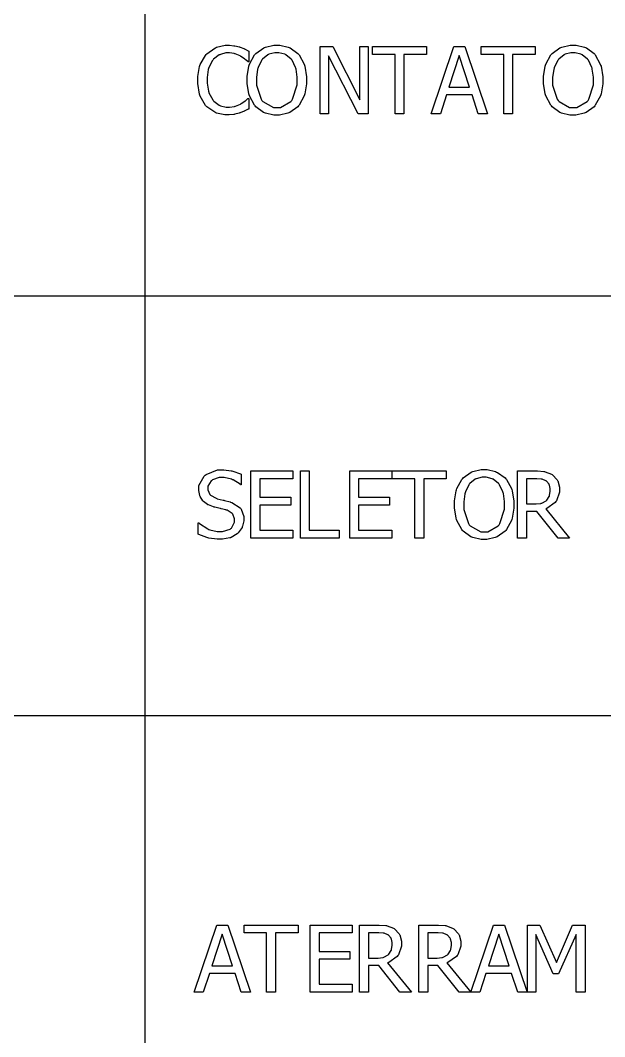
# Model space of a CAD drawing. Header units: millimetres. Extents: x 1974 to 2560, y 1429 to 1567.
# Drawn here: x 2501.832 to 2503.301, y 1517.42 to 1519.977 of the extents above; entities that cross this region are included whole.
import ezdxf

# ---------------------------------------------------------------- set-up
doc = ezdxf.new("R2010")
doc.units = ezdxf.units.MM
doc.layers.add('TEXTO', color=4, linetype='Continuous')

msp = doc.modelspace()

# ---------------------------------------------------------------- linework, layer by layer
at = {"layer": 'TEXTO', "color": 0}
for p, q in [((2502.1448, 1531.9544), (2502.1448, 1515.0586)), ((2502.2975, 1519.8887), (2502.2992, 1519.8907)), ((2502.2992, 1519.8907), (2502.3009, 1519.8926)), ((2502.3009, 1519.8926), (2502.3208, 1519.9071)), ((2502.3208, 1519.9071), (2502.3232, 1519.908)), ((2502.3232, 1519.908), (2502.3254, 1519.9092)), ((2502.3254, 1519.9092), (2502.3469, 1519.914)), ((2502.3351, 1519.8912), (2502.3335, 1519.8904)), ((2502.3488, 1519.8948), (2502.3351, 1519.8912)), ((2502.3469, 1519.914), (2502.3541, 1519.914)), ((2502.3539, 1519.8948), (2502.3488, 1519.8948)), ((2502.358, 1519.8948), (2502.3539, 1519.8948)), ((2502.3541, 1519.914), (2502.3581, 1519.914)), ((2502.3702, 1519.893), (2502.358, 1519.8948)), ((2502.3581, 1519.914), (2502.3689, 1519.913)), ((2502.3689, 1519.913), (2502.3701, 1519.9127)), ((2502.3701, 1519.9127), (2502.3713, 1519.9125)), ((2502.3715, 1519.8925), (2502.3702, 1519.893)), ((2502.3713, 1519.9125), (2502.3828, 1519.9099)), ((2502.3727, 1519.8922), (2502.3715, 1519.8925)), ((2502.3845, 1519.8874), (2502.3727, 1519.8922)), ((2502.3828, 1519.9099), (2502.3839, 1519.9095)), ((2502.3839, 1519.9095), (2502.3848, 1519.9093)), ((2502.3848, 1519.9093), (2502.3941, 1519.9058)), ((2502.3941, 1519.9058), (2502.395, 1519.9054)), ((2502.395, 1519.9054), (2502.3959, 1519.9049)), ((2502.3959, 1519.9049), (2502.4053, 1519.9003)), ((2502.4053, 1519.9003), (2502.4063, 1519.8997)), ((2502.4063, 1519.8997), (2502.4063, 1519.8725)), ((2502.421, 1519.8897), (2502.4227, 1519.8915)), ((2502.4227, 1519.8915), (2502.4243, 1519.8935)), ((2502.4243, 1519.8935), (2502.444, 1519.9076)), ((2502.444, 1519.9076), (2502.4462, 1519.9085)), ((2502.4462, 1519.9085), (2502.4485, 1519.9096)), ((2502.4485, 1519.9096), (2502.4699, 1519.9144)), ((2502.4558, 1519.8908), (2502.4543, 1519.8901)), ((2502.4572, 1519.8916), (2502.4558, 1519.8908)), ((2502.4718, 1519.8951), (2502.4572, 1519.8916)), ((2502.4699, 1519.9144), (2502.4771, 1519.9144)), ((2502.4771, 1519.8951), (2502.4718, 1519.8951)), ((2502.4771, 1519.9144), (2502.4848, 1519.9144)), ((2502.482, 1519.8951), (2502.4771, 1519.8951)), ((2502.4968, 1519.8915), (2502.482, 1519.8951)), ((2502.4848, 1519.9144), (2502.5057, 1519.9095)), ((2502.4985, 1519.8907), (2502.4968, 1519.8915)), ((2502.5, 1519.89), (2502.4985, 1519.8907)), ((2502.5057, 1519.9095), (2502.5081, 1519.9085)), ((2502.5081, 1519.9085), (2502.5104, 1519.9075)), ((2502.5104, 1519.9075), (2502.5298, 1519.8933)), ((2502.5298, 1519.8933), (2502.5314, 1519.8915)), ((2502.5314, 1519.8915), (2502.533, 1519.8897)), ((2502.5314, 1519.8915), (2502.5314, 1519.8915)), ((2502.5858, 1519.742), (2502.5858, 1519.9109)), ((2502.5858, 1519.9109), (2502.6177, 1519.9109)), ((2502.6177, 1519.9109), (2502.6857, 1519.7772)), ((2502.6857, 1519.7772), (2502.6857, 1519.9109)), ((2502.6857, 1519.9109), (2502.7066, 1519.9109)), ((2502.7066, 1519.9109), (2502.7066, 1519.742)), ((2502.7066, 1519.9109), (2502.7066, 1519.9109)), ((2502.7176, 1519.891), (2502.7176, 1519.9109)), ((2502.7176, 1519.9109), (2502.8536, 1519.9109)), ((2502.7744, 1519.891), (2502.7176, 1519.891)), ((2502.7744, 1519.742), (2502.7744, 1519.891)), ((2502.8536, 1519.891), (2502.7968, 1519.891)), ((2502.7968, 1519.891), (2502.7968, 1519.742)), ((2502.8536, 1519.9109), (2502.8536, 1519.891)), ((2502.8655, 1519.742), (2502.9225, 1519.9109)), ((2502.9225, 1519.9109), (2502.9502, 1519.9109)), ((2502.9502, 1519.9109), (2503.0071, 1519.742)), ((2502.9908, 1519.891), (2502.9908, 1519.9109)), ((2502.9908, 1519.9109), (2503.1268, 1519.9109)), ((2503.0476, 1519.891), (2502.9908, 1519.891)), ((2503.0476, 1519.742), (2503.0476, 1519.891)), ((2503.1268, 1519.891), (2503.07, 1519.891)), ((2503.07, 1519.891), (2503.07, 1519.742)), ((2503.1268, 1519.9109), (2503.1268, 1519.891)), ((2503.166, 1519.8897), (2503.1678, 1519.8915)), ((2503.1678, 1519.8915), (2503.1692, 1519.8935)), ((2503.1692, 1519.8935), (2503.1889, 1519.9076)), ((2503.1889, 1519.9076), (2503.1913, 1519.9085)), ((2503.1913, 1519.9085), (2503.1936, 1519.9096)), ((2503.1936, 1519.9096), (2503.2149, 1519.9144)), ((2503.2008, 1519.8908), (2503.1993, 1519.8901)), ((2503.2023, 1519.8916), (2503.2008, 1519.8908)), ((2503.2167, 1519.8951), (2503.2023, 1519.8916)), ((2503.2149, 1519.9144), (2503.2219, 1519.9144)), ((2503.2221, 1519.8951), (2503.2167, 1519.8951)), ((2503.2219, 1519.9144), (2503.2299, 1519.9144)), ((2503.2271, 1519.8951), (2503.2221, 1519.8951)), ((2503.2418, 1519.8915), (2503.2271, 1519.8951)), ((2503.2299, 1519.9144), (2503.2507, 1519.9095)), ((2503.2435, 1519.8907), (2503.2418, 1519.8915)), ((2503.245, 1519.89), (2503.2435, 1519.8907)), ((2503.2507, 1519.9095), (2503.2532, 1519.9085)), ((2503.2532, 1519.9085), (2503.2554, 1519.9075)), ((2503.2554, 1519.9075), (2503.2748, 1519.8933)), ((2503.2748, 1519.8933), (2503.2765, 1519.8915)), ((2503.2765, 1519.8915), (2503.278, 1519.8897)), ((2503.2765, 1519.8915), (2503.2765, 1519.8915)), ((2502.2836, 1519.8633), (2502.2845, 1519.8659)), ((2502.2845, 1519.8659), (2502.2975, 1519.8887)), ((2502.3153, 1519.8759), (2502.3061, 1519.8579)), ((2502.3166, 1519.8773), (2502.3153, 1519.8759)), ((2502.3178, 1519.8788), (2502.3166, 1519.8773)), ((2502.3319, 1519.8897), (2502.3178, 1519.8788)), ((2502.3335, 1519.8904), (2502.3319, 1519.8897)), ((2502.3855, 1519.8867), (2502.3845, 1519.8874)), ((2502.3866, 1519.8861), (2502.3855, 1519.8867)), ((2502.3961, 1519.8799), (2502.3866, 1519.8861)), ((2502.3969, 1519.8792), (2502.3961, 1519.8799)), ((2502.3977, 1519.8786), (2502.3969, 1519.8792)), ((2502.404, 1519.873), (2502.3977, 1519.8786)), ((2502.4046, 1519.8725), (2502.404, 1519.873)), ((2502.4063, 1519.8725), (2502.4046, 1519.8725)), ((2502.4077, 1519.8638), (2502.4086, 1519.8666)), ((2502.4086, 1519.8666), (2502.421, 1519.8897)), ((2502.4384, 1519.8761), (2502.4299, 1519.8581)), ((2502.4396, 1519.8776), (2502.4384, 1519.8761)), ((2502.4407, 1519.8792), (2502.4396, 1519.8776)), ((2502.4543, 1519.8901), (2502.4407, 1519.8792)), ((2502.5134, 1519.879), (2502.5, 1519.89)), ((2502.5146, 1519.8776), (2502.5134, 1519.879)), ((2502.5156, 1519.8763), (2502.5146, 1519.8776)), ((2502.5241, 1519.8584), (2502.5156, 1519.8763)), ((2502.533, 1519.8897), (2502.5455, 1519.8667)), ((2502.5455, 1519.8667), (2502.5465, 1519.864)), ((2502.6814, 1519.742), (2502.6068, 1519.8877)), ((2502.6068, 1519.8877), (2502.6068, 1519.742)), ((2502.9358, 1519.888), (2502.9098, 1519.8083)), ((2502.9619, 1519.8083), (2502.9358, 1519.888)), ((2503.1526, 1519.8638), (2503.1536, 1519.8666)), ((2503.1536, 1519.8666), (2503.166, 1519.8897)), ((2503.1834, 1519.8761), (2503.1749, 1519.8581)), ((2503.1847, 1519.8776), (2503.1834, 1519.8761)), ((2503.1859, 1519.8792), (2503.1847, 1519.8776)), ((2503.1993, 1519.8901), (2503.1859, 1519.8792)), ((2503.2584, 1519.879), (2503.245, 1519.89)), ((2503.2596, 1519.8776), (2503.2584, 1519.879)), ((2503.2606, 1519.8763), (2503.2596, 1519.8776)), ((2503.2691, 1519.8584), (2503.2606, 1519.8763)), ((2503.278, 1519.8897), (2503.2904, 1519.8667)), ((2503.2904, 1519.8667), (2503.2914, 1519.864)), ((2502.2782, 1519.8356), (2502.2826, 1519.8607)), ((2502.2826, 1519.8607), (2502.2836, 1519.8633)), ((2502.3048, 1519.8535), (2502.3015, 1519.8332)), ((2502.3055, 1519.8557), (2502.3048, 1519.8535)), ((2502.3061, 1519.8579), (2502.3055, 1519.8557)), ((2502.4024, 1519.8358), (2502.4068, 1519.8612)), ((2502.4068, 1519.8612), (2502.4077, 1519.8638)), ((2502.4287, 1519.8538), (2502.4258, 1519.8333)), ((2502.4293, 1519.8559), (2502.4287, 1519.8538)), ((2502.4299, 1519.8581), (2502.4293, 1519.8559)), ((2502.5247, 1519.8561), (2502.5241, 1519.8584)), ((2502.5254, 1519.854), (2502.5247, 1519.8561)), ((2502.5285, 1519.8338), (2502.5254, 1519.854)), ((2502.5465, 1519.864), (2502.5474, 1519.8612)), ((2502.5474, 1519.8612), (2502.5518, 1519.8351)), ((2503.1473, 1519.8358), (2503.1518, 1519.8612)), ((2503.1518, 1519.8612), (2503.1526, 1519.8638)), ((2503.1737, 1519.8538), (2503.1707, 1519.8333)), ((2503.1744, 1519.8559), (2503.1737, 1519.8538)), ((2503.1749, 1519.8581), (2503.1744, 1519.8559)), ((2503.2698, 1519.8561), (2503.2691, 1519.8584)), ((2503.2703, 1519.854), (2503.2698, 1519.8561)), ((2503.2735, 1519.8338), (2503.2703, 1519.854)), ((2503.2914, 1519.864), (2503.2924, 1519.8612)), ((2503.2924, 1519.8612), (2503.2969, 1519.8351)), ((2502.2782, 1519.8263), (2502.2782, 1519.8356)), ((2502.2782, 1519.8176), (2502.2782, 1519.8263)), ((2502.2827, 1519.7914), (2502.2782, 1519.8176)), ((2502.3015, 1519.8332), (2502.3015, 1519.8263)), ((2502.3015, 1519.8263), (2502.3015, 1519.8188)), ((2502.3015, 1519.8188), (2502.3049, 1519.7986)), ((2502.4024, 1519.8264), (2502.4024, 1519.8358)), ((2502.4024, 1519.8178), (2502.4024, 1519.8264)), ((2502.4067, 1519.7921), (2502.4024, 1519.8178)), ((2502.4258, 1519.8333), (2502.4258, 1519.8264)), ((2502.4258, 1519.8264), (2502.4258, 1519.8137)), ((2502.5168, 1519.7786), (2502.5285, 1519.8145)), ((2502.5285, 1519.8264), (2502.5285, 1519.8338)), ((2502.5285, 1519.8145), (2502.5285, 1519.8264)), ((2502.5285, 1519.8264), (2502.5285, 1519.8264)), ((2502.5518, 1519.8171), (2502.5475, 1519.7922)), ((2502.5518, 1519.8351), (2502.5518, 1519.8264)), ((2502.5518, 1519.8264), (2502.5518, 1519.8171)), ((2503.1473, 1519.8264), (2503.1473, 1519.8358)), ((2503.1473, 1519.8178), (2503.1473, 1519.8264)), ((2503.1518, 1519.7921), (2503.1473, 1519.8178)), ((2503.1707, 1519.8333), (2503.1707, 1519.8264)), ((2503.1707, 1519.8264), (2503.1707, 1519.8137)), ((2503.2619, 1519.7786), (2503.2735, 1519.8145)), ((2503.2735, 1519.8264), (2503.2735, 1519.8338)), ((2503.2735, 1519.8145), (2503.2735, 1519.8264)), ((2503.2735, 1519.8264), (2503.2735, 1519.8264)), ((2503.2969, 1519.8171), (2503.2924, 1519.7922)), ((2503.2969, 1519.8351), (2503.2969, 1519.8264)), ((2503.2969, 1519.8264), (2503.2969, 1519.8171)), ((2502.2837, 1519.7886), (2502.2827, 1519.7914)), ((2502.2846, 1519.7858), (2502.2837, 1519.7886)), ((2502.3049, 1519.7986), (2502.3057, 1519.7964)), ((2502.3057, 1519.7964), (2502.3064, 1519.7943)), ((2502.3064, 1519.7943), (2502.3158, 1519.7767)), ((2502.4076, 1519.7892), (2502.4067, 1519.7921)), ((2502.4084, 1519.7865), (2502.4076, 1519.7892)), ((2502.4258, 1519.8137), (2502.4374, 1519.7786)), ((2502.5466, 1519.7893), (2502.5457, 1519.7866)), ((2502.5475, 1519.7922), (2502.5466, 1519.7893)), ((2502.9036, 1519.7892), (2502.8883, 1519.742)), ((2502.9681, 1519.7892), (2502.9036, 1519.7892)), ((2502.9098, 1519.8083), (2502.9619, 1519.8083)), ((2502.9098, 1519.8083), (2502.9098, 1519.8083)), ((2502.9835, 1519.742), (2502.9681, 1519.7892)), ((2503.1526, 1519.7892), (2503.1518, 1519.7921)), ((2503.1536, 1519.7865), (2503.1526, 1519.7892)), ((2503.1707, 1519.8137), (2503.1824, 1519.7786)), ((2503.2917, 1519.7893), (2503.2907, 1519.7866)), ((2503.2924, 1519.7922), (2503.2917, 1519.7893)), ((2502.2976, 1519.7629), (2502.2846, 1519.7858)), ((2502.2994, 1519.7611), (2502.2976, 1519.7629)), ((2502.3158, 1519.7767), (2502.3171, 1519.7753)), ((2502.3171, 1519.7753), (2502.3183, 1519.7739)), ((2502.3183, 1519.7739), (2502.3321, 1519.7634)), ((2502.3321, 1519.7634), (2502.3337, 1519.7627)), ((2502.3733, 1519.7612), (2502.3856, 1519.7662)), ((2502.3856, 1519.7662), (2502.3867, 1519.7667)), ((2502.3867, 1519.7667), (2502.3877, 1519.7673)), ((2502.3877, 1519.7673), (2502.3967, 1519.7734)), ((2502.3967, 1519.7734), (2502.3974, 1519.774)), ((2502.3974, 1519.774), (2502.3981, 1519.7747)), ((2502.3981, 1519.7747), (2502.4042, 1519.7798)), ((2502.4042, 1519.7798), (2502.4047, 1519.7802)), ((2502.4047, 1519.7802), (2502.4063, 1519.7802)), ((2502.4063, 1519.7802), (2502.4063, 1519.7534)), ((2502.421, 1519.7634), (2502.4084, 1519.7865)), ((2502.4226, 1519.7615), (2502.421, 1519.7634)), ((2502.4374, 1519.7786), (2502.4397, 1519.7755)), ((2502.4397, 1519.7755), (2502.442, 1519.7727)), ((2502.442, 1519.7727), (2502.4683, 1519.7579)), ((2502.4864, 1519.7579), (2502.5123, 1519.7727)), ((2502.5123, 1519.7727), (2502.5146, 1519.7755)), ((2502.5146, 1519.7755), (2502.5168, 1519.7786)), ((2502.5331, 1519.7634), (2502.5314, 1519.7615)), ((2502.5457, 1519.7866), (2502.5331, 1519.7634)), ((2503.166, 1519.7634), (2503.1536, 1519.7865)), ((2503.1675, 1519.7615), (2503.166, 1519.7634)), ((2503.1824, 1519.7786), (2503.1847, 1519.7755)), ((2503.1847, 1519.7755), (2503.1871, 1519.7727)), ((2503.1871, 1519.7727), (2503.2134, 1519.7579)), ((2503.2315, 1519.7579), (2503.2572, 1519.7727)), ((2503.2572, 1519.7727), (2503.2596, 1519.7755)), ((2503.2596, 1519.7755), (2503.2619, 1519.7786)), ((2503.278, 1519.7634), (2503.2765, 1519.7615)), ((2503.2907, 1519.7866), (2503.278, 1519.7634)), ((2502.3011, 1519.7593), (2502.2994, 1519.7611)), ((2502.321, 1519.7455), (2502.3011, 1519.7593)), ((2502.3234, 1519.7445), (2502.321, 1519.7455)), ((2502.3256, 1519.7436), (2502.3234, 1519.7445)), ((2502.3461, 1519.739), (2502.3256, 1519.7436)), ((2502.3337, 1519.7627), (2502.3353, 1519.762)), ((2502.3353, 1519.762), (2502.3493, 1519.7584)), ((2502.3538, 1519.739), (2502.3461, 1519.739)), ((2502.3493, 1519.7584), (2502.3539, 1519.7584)), ((2502.3576, 1519.739), (2502.3538, 1519.739)), ((2502.3538, 1519.739), (2502.3538, 1519.739)), ((2502.3539, 1519.7584), (2502.3584, 1519.7584)), ((2502.3691, 1519.7401), (2502.3576, 1519.739)), ((2502.3584, 1519.7584), (2502.3706, 1519.7603)), ((2502.3702, 1519.7403), (2502.3691, 1519.7401)), ((2502.3712, 1519.7404), (2502.3702, 1519.7403)), ((2502.3706, 1519.7603), (2502.372, 1519.7607)), ((2502.3827, 1519.7434), (2502.3712, 1519.7404)), ((2502.372, 1519.7607), (2502.3733, 1519.7612)), ((2502.3839, 1519.7439), (2502.3827, 1519.7434)), ((2502.3851, 1519.7442), (2502.3839, 1519.7439)), ((2502.395, 1519.7481), (2502.3851, 1519.7442)), ((2502.3958, 1519.7485), (2502.395, 1519.7481)), ((2502.3966, 1519.7489), (2502.3958, 1519.7485)), ((2502.4053, 1519.753), (2502.3966, 1519.7489)), ((2502.4063, 1519.7534), (2502.4053, 1519.753)), ((2502.4243, 1519.7596), (2502.4226, 1519.7615)), ((2502.4438, 1519.7453), (2502.4243, 1519.7596)), ((2502.4462, 1519.7444), (2502.4438, 1519.7453)), ((2502.4484, 1519.7434), (2502.4462, 1519.7444)), ((2502.4693, 1519.7385), (2502.4484, 1519.7434)), ((2502.4683, 1519.7579), (2502.4771, 1519.7579)), ((2502.4771, 1519.7385), (2502.4693, 1519.7385)), ((2502.4771, 1519.7579), (2502.4864, 1519.7579)), ((2502.484, 1519.7385), (2502.4771, 1519.7385)), ((2502.5051, 1519.7432), (2502.484, 1519.7385)), ((2502.5074, 1519.7441), (2502.5051, 1519.7432)), ((2502.5096, 1519.7451), (2502.5074, 1519.7441)), ((2502.5297, 1519.7596), (2502.5096, 1519.7451)), ((2502.5314, 1519.7615), (2502.5297, 1519.7596)), ((2502.6068, 1519.742), (2502.5858, 1519.742)), ((2502.7066, 1519.742), (2502.6814, 1519.742)), ((2502.7968, 1519.742), (2502.7744, 1519.742)), ((2502.7968, 1519.742), (2502.7968, 1519.742)), ((2502.8883, 1519.742), (2502.8655, 1519.742)), ((2502.8883, 1519.742), (2502.8883, 1519.742)), ((2503.0071, 1519.742), (2502.9835, 1519.742)), ((2503.07, 1519.742), (2503.0476, 1519.742)), ((2503.07, 1519.742), (2503.07, 1519.742)), ((2503.1692, 1519.7596), (2503.1675, 1519.7615)), ((2503.1889, 1519.7453), (2503.1692, 1519.7596)), ((2503.1911, 1519.7444), (2503.1889, 1519.7453)), ((2503.1933, 1519.7434), (2503.1911, 1519.7444)), ((2503.2142, 1519.7385), (2503.1933, 1519.7434)), ((2503.2134, 1519.7579), (2503.2221, 1519.7579)), ((2503.2219, 1519.7385), (2503.2142, 1519.7385)), ((2503.2291, 1519.7385), (2503.2219, 1519.7385)), ((2503.2221, 1519.7579), (2503.2315, 1519.7579)), ((2503.2499, 1519.7432), (2503.2291, 1519.7385)), ((2503.2525, 1519.7441), (2503.2499, 1519.7432)), ((2503.2546, 1519.7451), (2503.2525, 1519.7441)), ((2503.2748, 1519.7596), (2503.2546, 1519.7451)), ((2503.2765, 1519.7615), (2503.2748, 1519.7596)), ((2507.7976, 1519.2826), (2478.9131, 1519.2826)), ((2502.2993, 1518.8344), (2502.3279, 1518.846)), ((2502.3279, 1518.846), (2502.3375, 1518.846)), ((2502.3375, 1518.846), (2502.3442, 1518.846)), ((2502.3442, 1518.846), (2502.3622, 1518.8436)), ((2502.3622, 1518.8436), (2502.3643, 1518.8432)), ((2502.3643, 1518.8432), (2502.3663, 1518.8428)), ((2502.3663, 1518.8428), (2502.3858, 1518.836)), ((2502.412, 1518.6741), (2502.412, 1518.843)), ((2502.412, 1518.843), (2502.5175, 1518.843)), ((2502.5175, 1518.843), (2502.5175, 1518.823)), ((2502.5362, 1518.6741), (2502.5362, 1518.843)), ((2502.5362, 1518.843), (2502.5586, 1518.843)), ((2502.5586, 1518.843), (2502.5586, 1518.6941)), ((2502.6603, 1518.6741), (2502.6603, 1518.843)), ((2502.6603, 1518.843), (2502.7659, 1518.843)), ((2502.7659, 1518.843), (2502.7659, 1518.823)), ((2502.7673, 1518.823), (2502.7673, 1518.843)), ((2502.7673, 1518.843), (2502.9032, 1518.843)), ((2502.9032, 1518.843), (2502.9032, 1518.823)), ((2502.9699, 1518.8416), (2502.9913, 1518.8464)), ((2502.9913, 1518.8464), (2502.9984, 1518.8464)), ((2502.9984, 1518.8464), (2503.0063, 1518.8464)), ((2503.0063, 1518.8464), (2503.0273, 1518.8415)), ((2503.0826, 1518.6741), (2503.0826, 1518.843)), ((2503.0826, 1518.843), (2503.1263, 1518.843)), ((2503.1263, 1518.843), (2503.1322, 1518.843)), ((2503.1322, 1518.843), (2503.1489, 1518.8416)), ((2502.2806, 1518.8063), (2502.294, 1518.8298)), ((2502.294, 1518.8298), (2502.2967, 1518.8321)), ((2502.2967, 1518.8321), (2502.2993, 1518.8344)), ((2502.312, 1518.8181), (2502.304, 1518.8046)), ((2502.3137, 1518.8193), (2502.312, 1518.8181)), ((2502.3152, 1518.8205), (2502.3137, 1518.8193)), ((2502.3325, 1518.8266), (2502.3152, 1518.8205)), ((2502.3389, 1518.8266), (2502.3325, 1518.8266)), ((2502.345, 1518.8266), (2502.3389, 1518.8266)), ((2502.3632, 1518.8221), (2502.345, 1518.8266)), ((2502.3653, 1518.8211), (2502.3632, 1518.8221)), ((2502.3674, 1518.8203), (2502.3653, 1518.8211)), ((2502.3847, 1518.8095), (2502.3674, 1518.8203)), ((2502.3858, 1518.836), (2502.3877, 1518.8351)), ((2502.3877, 1518.8351), (2502.3877, 1518.8082)), ((2502.5175, 1518.823), (2502.4345, 1518.823)), ((2502.4345, 1518.823), (2502.4345, 1518.7767)), ((2502.7659, 1518.823), (2502.6828, 1518.823)), ((2502.6828, 1518.823), (2502.6828, 1518.7767)), ((2502.8241, 1518.823), (2502.7673, 1518.823)), ((2502.8241, 1518.6741), (2502.8241, 1518.823)), ((2502.9032, 1518.823), (2502.8465, 1518.823)), ((2502.8465, 1518.823), (2502.8465, 1518.6741)), ((2502.93, 1518.7986), (2502.9425, 1518.8216)), ((2502.9425, 1518.8216), (2502.9442, 1518.8235)), ((2502.9442, 1518.8235), (2502.9457, 1518.8255)), ((2502.9457, 1518.8255), (2502.9654, 1518.8397)), ((2502.9757, 1518.8221), (2502.9622, 1518.8111)), ((2502.9654, 1518.8397), (2502.9677, 1518.8406)), ((2502.9677, 1518.8406), (2502.9699, 1518.8416)), ((2502.9772, 1518.8228), (2502.9757, 1518.8221)), ((2502.9787, 1518.8235), (2502.9772, 1518.8228)), ((2502.9932, 1518.827), (2502.9787, 1518.8235)), ((2502.9986, 1518.827), (2502.9932, 1518.827)), ((2503.0034, 1518.827), (2502.9986, 1518.827)), ((2503.0183, 1518.8235), (2503.0034, 1518.827)), ((2503.0199, 1518.8227), (2503.0183, 1518.8235)), ((2503.0215, 1518.822), (2503.0199, 1518.8227)), ((2503.0348, 1518.8111), (2503.0215, 1518.822)), ((2503.0273, 1518.8415), (2503.0296, 1518.8404)), ((2503.0296, 1518.8404), (2503.0318, 1518.8395)), ((2503.0318, 1518.8395), (2503.0512, 1518.8254)), ((2503.0512, 1518.8254), (2503.0529, 1518.8235)), ((2503.0529, 1518.8235), (2503.0545, 1518.8217)), ((2503.0529, 1518.8235), (2503.0529, 1518.8235)), ((2503.0545, 1518.8217), (2503.0669, 1518.7988)), ((2503.1273, 1518.8236), (2503.105, 1518.8236)), ((2503.105, 1518.8236), (2503.105, 1518.7599)), ((2503.131, 1518.8236), (2503.1273, 1518.8236)), ((2503.1419, 1518.8227), (2503.131, 1518.8236)), ((2503.1431, 1518.8224), (2503.1419, 1518.8227)), ((2503.1442, 1518.8222), (2503.1431, 1518.8224)), ((2503.1533, 1518.8184), (2503.1442, 1518.8222)), ((2503.1489, 1518.8416), (2503.1506, 1518.8413)), ((2503.1506, 1518.8413), (2503.1521, 1518.8411)), ((2503.1521, 1518.8411), (2503.1675, 1518.8349)), ((2503.1541, 1518.8178), (2503.1533, 1518.8184)), ((2503.1551, 1518.8173), (2503.1541, 1518.8178)), ((2503.1618, 1518.8095), (2503.1551, 1518.8173)), ((2503.1675, 1518.8349), (2503.1692, 1518.8339)), ((2503.1692, 1518.8339), (2503.1704, 1518.8331)), ((2503.1704, 1518.8331), (2503.1821, 1518.8209)), ((2503.1821, 1518.8209), (2503.1831, 1518.8194)), ((2503.1831, 1518.8194), (2503.1839, 1518.8179)), ((2503.1839, 1518.8179), (2503.1883, 1518.8023)), ((2502.2806, 1518.7976), (2502.2806, 1518.8063)), ((2502.2806, 1518.7937), (2502.2806, 1518.7976)), ((2502.2831, 1518.7815), (2502.2806, 1518.7937)), ((2502.304, 1518.8046), (2502.304, 1518.8001)), ((2502.304, 1518.8001), (2502.304, 1518.7958)), ((2502.304, 1518.7958), (2502.3087, 1518.784)), ((2502.386, 1518.8082), (2502.3847, 1518.8095)), ((2502.3877, 1518.8082), (2502.386, 1518.8082)), ((2502.9239, 1518.7679), (2502.9283, 1518.7933)), ((2502.9283, 1518.7933), (2502.9291, 1518.7959)), ((2502.9291, 1518.7959), (2502.93, 1518.7986)), ((2502.9599, 1518.8082), (2502.9514, 1518.7902)), ((2502.961, 1518.8096), (2502.9599, 1518.8082)), ((2502.9622, 1518.8111), (2502.961, 1518.8096)), ((2503.036, 1518.8096), (2503.0348, 1518.8111)), ((2503.0371, 1518.8082), (2503.036, 1518.8096)), ((2503.0455, 1518.7904), (2503.0371, 1518.8082)), ((2503.0669, 1518.7988), (2503.0679, 1518.796)), ((2503.0679, 1518.796), (2503.0688, 1518.7933)), ((2503.0688, 1518.7933), (2503.0733, 1518.7672)), ((2503.1623, 1518.8085), (2503.1618, 1518.8095)), ((2503.1626, 1518.8077), (2503.1623, 1518.8085)), ((2503.1647, 1518.7987), (2503.1626, 1518.8077)), ((2503.163, 1518.7811), (2503.1647, 1518.7919)), ((2503.1647, 1518.7954), (2503.1647, 1518.7987)), ((2503.1647, 1518.7919), (2503.1647, 1518.7954)), ((2503.1647, 1518.7954), (2503.1647, 1518.7954)), ((2503.1883, 1518.8023), (2503.1883, 1518.7971)), ((2503.1883, 1518.7971), (2503.1883, 1518.7893)), ((2502.2836, 1518.7803), (2502.2831, 1518.7815)), ((2502.284, 1518.779), (2502.2836, 1518.7803)), ((2502.2908, 1518.7682), (2502.284, 1518.779)), ((2502.2916, 1518.7672), (2502.2908, 1518.7682)), ((2502.2925, 1518.7663), (2502.2916, 1518.7672)), ((2502.3027, 1518.7585), (2502.2925, 1518.7663)), ((2502.3087, 1518.784), (2502.3097, 1518.7829)), ((2502.3097, 1518.7829), (2502.3106, 1518.7819)), ((2502.3106, 1518.7819), (2502.3243, 1518.7742)), ((2502.3243, 1518.7742), (2502.3261, 1518.7736)), ((2502.3261, 1518.7736), (2502.3273, 1518.7733)), ((2502.3273, 1518.7733), (2502.3419, 1518.7697)), ((2502.3419, 1518.7697), (2502.3437, 1518.7692)), ((2502.3437, 1518.7692), (2502.3453, 1518.7688)), ((2502.3453, 1518.7688), (2502.3596, 1518.7652)), ((2502.4345, 1518.7767), (2502.512, 1518.7767)), ((2502.512, 1518.7767), (2502.512, 1518.7567)), ((2502.6828, 1518.7767), (2502.7603, 1518.7767)), ((2502.7603, 1518.7767), (2502.7603, 1518.7567)), ((2502.9239, 1518.7584), (2502.9239, 1518.7679)), ((2502.9502, 1518.7858), (2502.9473, 1518.7654)), ((2502.9507, 1518.788), (2502.9502, 1518.7858)), ((2502.9514, 1518.7902), (2502.9507, 1518.788)), ((2503.0462, 1518.7881), (2503.0455, 1518.7904)), ((2503.0468, 1518.786), (2503.0462, 1518.7881)), ((2503.0499, 1518.7659), (2503.0468, 1518.786)), ((2503.0499, 1518.7584), (2503.0499, 1518.7659)), ((2503.0733, 1518.7672), (2503.0733, 1518.7584)), ((2503.1434, 1518.7618), (2503.1543, 1518.7678)), ((2503.1543, 1518.7678), (2503.1553, 1518.7687)), ((2503.1553, 1518.7687), (2503.1561, 1518.7695)), ((2503.1561, 1518.7695), (2503.1621, 1518.7789)), ((2503.1621, 1518.7789), (2503.1626, 1518.78)), ((2503.1626, 1518.78), (2503.163, 1518.7811)), ((2503.1789, 1518.766), (2503.1772, 1518.764)), ((2503.1804, 1518.7682), (2503.1789, 1518.766)), ((2503.1883, 1518.7893), (2503.1804, 1518.7682)), ((2502.3039, 1518.758), (2502.3027, 1518.7585)), ((2502.305, 1518.7574), (2502.3039, 1518.758)), ((2502.3181, 1518.7525), (2502.305, 1518.7574)), ((2502.3196, 1518.7521), (2502.3181, 1518.7525)), ((2502.3211, 1518.7518), (2502.3196, 1518.7521)), ((2502.3347, 1518.7486), (2502.3211, 1518.7518)), ((2502.3358, 1518.7483), (2502.3347, 1518.7486)), ((2502.3368, 1518.7481), (2502.3358, 1518.7483)), ((2502.3487, 1518.7449), (2502.3368, 1518.7481)), ((2502.35, 1518.7445), (2502.3487, 1518.7449)), ((2502.3518, 1518.744), (2502.35, 1518.7445)), ((2502.3651, 1518.7361), (2502.3518, 1518.744)), ((2502.3596, 1518.7652), (2502.3607, 1518.7648)), ((2502.3607, 1518.7648), (2502.3636, 1518.7639)), ((2502.3636, 1518.7639), (2502.3848, 1518.7505)), ((2502.3848, 1518.7505), (2502.3862, 1518.7487)), ((2502.3862, 1518.7487), (2502.3876, 1518.7469)), ((2502.3876, 1518.7469), (2502.3943, 1518.7284)), ((2502.512, 1518.7567), (2502.4345, 1518.7567)), ((2502.4345, 1518.7567), (2502.4345, 1518.6941)), ((2502.7603, 1518.7567), (2502.6828, 1518.7567)), ((2502.6828, 1518.7567), (2502.6828, 1518.6941)), ((2502.9239, 1518.7499), (2502.9239, 1518.7584)), ((2502.9283, 1518.724), (2502.9239, 1518.7499)), ((2502.9473, 1518.7654), (2502.9473, 1518.7584)), ((2502.9473, 1518.7584), (2502.9473, 1518.7458)), ((2502.9473, 1518.7458), (2502.9588, 1518.7105)), ((2503.0382, 1518.7105), (2503.0499, 1518.7465)), ((2503.0499, 1518.7465), (2503.0499, 1518.7584)), ((2503.0499, 1518.7584), (2503.0499, 1518.7584)), ((2503.0733, 1518.7492), (2503.0689, 1518.7241)), ((2503.0733, 1518.7584), (2503.0733, 1518.7492)), ((2503.105, 1518.7599), (2503.1247, 1518.7599)), ((2503.1307, 1518.7412), (2503.105, 1518.7412)), ((2503.105, 1518.7412), (2503.105, 1518.6741)), ((2503.1247, 1518.7599), (2503.129, 1518.7599)), ((2503.129, 1518.7599), (2503.1409, 1518.7614)), ((2503.1844, 1518.6741), (2503.1307, 1518.7412)), ((2503.1409, 1518.7614), (2503.1421, 1518.7616)), ((2503.1421, 1518.7616), (2503.1434, 1518.7618)), ((2503.1558, 1518.7486), (2503.1533, 1518.7475)), ((2503.1533, 1518.7475), (2503.2134, 1518.6741)), ((2503.1533, 1518.7475), (2503.1533, 1518.7475)), ((2503.1772, 1518.764), (2503.1558, 1518.7486)), ((2502.366, 1518.7351), (2502.3651, 1518.7361)), ((2502.3667, 1518.734), (2502.366, 1518.7351)), ((2502.3709, 1518.7228), (2502.3667, 1518.734)), ((2502.3709, 1518.7186), (2502.3709, 1518.7228)), ((2502.3709, 1518.7138), (2502.3709, 1518.7186)), ((2502.3943, 1518.7173), (2502.3909, 1518.7042)), ((2502.3943, 1518.7284), (2502.3943, 1518.7222)), ((2502.3943, 1518.7222), (2502.3943, 1518.7173)), ((2502.9291, 1518.7212), (2502.9283, 1518.724)), ((2502.9299, 1518.7185), (2502.9291, 1518.7212)), ((2502.9424, 1518.6955), (2502.9299, 1518.7185)), ((2503.0672, 1518.7186), (2503.0546, 1518.6955)), ((2503.068, 1518.7213), (2503.0672, 1518.7186)), ((2503.0689, 1518.7241), (2503.068, 1518.7213)), ((2502.2795, 1518.6841), (2502.2795, 1518.7123)), ((2502.2795, 1518.7123), (2502.2809, 1518.7123)), ((2502.2809, 1518.7123), (2502.2828, 1518.7105)), ((2502.2828, 1518.7105), (2502.3037, 1518.6971)), ((2502.3037, 1518.6971), (2502.3062, 1518.6961)), ((2502.3062, 1518.6961), (2502.3085, 1518.6952)), ((2502.3085, 1518.6952), (2502.327, 1518.6903)), ((2502.327, 1518.6903), (2502.3332, 1518.6903)), ((2502.3332, 1518.6903), (2502.3402, 1518.6903)), ((2502.3402, 1518.6903), (2502.3597, 1518.6969)), ((2502.3597, 1518.6969), (2502.3614, 1518.6981)), ((2502.3614, 1518.6981), (2502.3629, 1518.6995)), ((2502.3629, 1518.6995), (2502.3709, 1518.7138)), ((2502.3896, 1518.701), (2502.3801, 1518.6874)), ((2502.3903, 1518.7026), (2502.3896, 1518.701)), ((2502.3909, 1518.7042), (2502.3903, 1518.7026)), ((2502.4345, 1518.6941), (2502.5175, 1518.6941)), ((2502.5175, 1518.6941), (2502.5175, 1518.6741)), ((2502.5586, 1518.6941), (2502.6341, 1518.6941)), ((2502.6341, 1518.6941), (2502.6341, 1518.6741)), ((2502.6341, 1518.6941), (2502.6341, 1518.6941)), ((2502.6828, 1518.6941), (2502.7659, 1518.6941)), ((2502.7659, 1518.6941), (2502.7659, 1518.6741)), ((2502.944, 1518.6936), (2502.9424, 1518.6955)), ((2502.9457, 1518.6917), (2502.944, 1518.6936)), ((2502.9653, 1518.6773), (2502.9457, 1518.6917)), ((2502.9588, 1518.7105), (2502.9611, 1518.7075)), ((2502.9611, 1518.7075), (2502.9635, 1518.7046)), ((2502.9635, 1518.7046), (2502.9897, 1518.69)), ((2502.9897, 1518.69), (2502.9986, 1518.69)), ((2502.9986, 1518.69), (2503.0079, 1518.69)), ((2503.0079, 1518.69), (2503.0337, 1518.7046)), ((2503.0512, 1518.6916), (2503.031, 1518.6771)), ((2503.0337, 1518.7046), (2503.036, 1518.7075)), ((2503.036, 1518.7075), (2503.0382, 1518.7105)), ((2503.0529, 1518.6936), (2503.0512, 1518.6916)), ((2503.0546, 1518.6955), (2503.0529, 1518.6936)), ((2502.2813, 1518.6833), (2502.2795, 1518.6841)), ((2502.3014, 1518.6754), (2502.2813, 1518.6833)), ((2502.3035, 1518.6747), (2502.3014, 1518.6754)), ((2502.3057, 1518.6742), (2502.3035, 1518.6747)), ((2502.327, 1518.671), (2502.3057, 1518.6742)), ((2502.3349, 1518.671), (2502.327, 1518.671)), ((2502.3408, 1518.671), (2502.3349, 1518.671)), ((2502.3349, 1518.671), (2502.3349, 1518.671)), ((2502.3588, 1518.6744), (2502.3408, 1518.671)), ((2502.3605, 1518.6749), (2502.3588, 1518.6744)), ((2502.3622, 1518.6756), (2502.3605, 1518.6749)), ((2502.3776, 1518.6851), (2502.3622, 1518.6756)), ((2502.3789, 1518.6863), (2502.3776, 1518.6851)), ((2502.3801, 1518.6874), (2502.3789, 1518.6863)), ((2502.5175, 1518.6741), (2502.412, 1518.6741)), ((2502.5175, 1518.6741), (2502.5175, 1518.6741)), ((2502.6341, 1518.6741), (2502.5362, 1518.6741)), ((2502.7659, 1518.6741), (2502.6603, 1518.6741)), ((2502.7659, 1518.6741), (2502.7659, 1518.6741)), ((2502.8465, 1518.6741), (2502.8241, 1518.6741)), ((2502.8465, 1518.6741), (2502.8465, 1518.6741)), ((2502.9676, 1518.6763), (2502.9653, 1518.6773)), ((2502.9699, 1518.6753), (2502.9676, 1518.6763)), ((2502.9907, 1518.6706), (2502.9699, 1518.6753)), ((2502.9984, 1518.6706), (2502.9907, 1518.6706)), ((2503.0055, 1518.6706), (2502.9984, 1518.6706)), ((2503.0265, 1518.6752), (2503.0055, 1518.6706)), ((2503.0289, 1518.6761), (2503.0265, 1518.6752)), ((2503.031, 1518.6771), (2503.0289, 1518.6761)), ((2503.105, 1518.6741), (2503.0826, 1518.6741)), ((2503.2134, 1518.6741), (2503.1844, 1518.6741)), ((2507.7976, 1518.2266), (2478.9131, 1518.2266)), ((2502.2695, 1517.5316), (2502.3265, 1517.7005)), ((2502.3265, 1517.7005), (2502.3541, 1517.7005)), ((2502.3541, 1517.7005), (2502.411, 1517.5316)), ((2502.3948, 1517.6805), (2502.3948, 1517.7005)), ((2502.3948, 1517.7005), (2502.5307, 1517.7005)), ((2502.5307, 1517.7005), (2502.5307, 1517.6805)), ((2502.561, 1517.5316), (2502.561, 1517.7005)), ((2502.561, 1517.7005), (2502.6666, 1517.7005)), ((2502.6666, 1517.7005), (2502.6666, 1517.6805)), ((2502.6852, 1517.5316), (2502.6852, 1517.7005)), ((2502.6852, 1517.7005), (2502.7287, 1517.7005)), ((2502.7287, 1517.7005), (2502.7348, 1517.7005)), ((2502.7348, 1517.7005), (2502.7515, 1517.6993)), ((2502.7515, 1517.6993), (2502.7531, 1517.699)), ((2502.7531, 1517.699), (2502.7547, 1517.6988)), ((2502.7547, 1517.6988), (2502.7702, 1517.6926)), ((2502.7702, 1517.6926), (2502.7718, 1517.6916)), ((2502.7718, 1517.6916), (2502.7732, 1517.6907)), ((2502.8342, 1517.5316), (2502.8342, 1517.7005)), ((2502.8342, 1517.7005), (2502.8778, 1517.7005)), ((2502.8778, 1517.7005), (2502.8838, 1517.7005)), ((2502.8838, 1517.7005), (2502.9004, 1517.6993)), ((2502.9004, 1517.6993), (2502.9021, 1517.699)), ((2502.9021, 1517.699), (2502.9037, 1517.6988)), ((2502.9037, 1517.6988), (2502.9192, 1517.6926)), ((2502.9192, 1517.6926), (2502.9208, 1517.6916)), ((2502.9208, 1517.6916), (2502.9222, 1517.6907)), ((2502.9649, 1517.5316), (2503.0218, 1517.7005)), ((2503.0218, 1517.7005), (2503.0495, 1517.7005)), ((2503.0495, 1517.7005), (2503.1064, 1517.5316)), ((2503.1074, 1517.5316), (2503.1074, 1517.7005)), ((2503.1074, 1517.7005), (2503.1382, 1517.7005)), ((2503.1382, 1517.7005), (2503.1804, 1517.6065)), ((2503.1804, 1517.6065), (2503.2209, 1517.7005)), ((2503.2209, 1517.7005), (2503.2522, 1517.7005)), ((2503.2522, 1517.7005), (2503.2522, 1517.5316)), ((2503.2522, 1517.7005), (2503.2522, 1517.7005)), ((2502.3397, 1517.6776), (2502.3137, 1517.598)), ((2502.3658, 1517.598), (2502.3397, 1517.6776)), ((2502.4515, 1517.6805), (2502.3948, 1517.6805)), ((2502.4515, 1517.5316), (2502.4515, 1517.6805)), ((2502.5307, 1517.6805), (2502.474, 1517.6805)), ((2502.474, 1517.6805), (2502.474, 1517.5316)), ((2502.6666, 1517.6805), (2502.5834, 1517.6805)), ((2502.5834, 1517.6805), (2502.5834, 1517.6343)), ((2502.7298, 1517.6812), (2502.7076, 1517.6812)), ((2502.7076, 1517.6812), (2502.7076, 1517.6175)), ((2502.7335, 1517.6812), (2502.7298, 1517.6812)), ((2502.7446, 1517.6802), (2502.7335, 1517.6812)), ((2502.7456, 1517.68), (2502.7446, 1517.6802)), ((2502.7467, 1517.6798), (2502.7456, 1517.68)), ((2502.7559, 1517.6761), (2502.7467, 1517.6798)), ((2502.7568, 1517.6755), (2502.7559, 1517.6761)), ((2502.7577, 1517.6749), (2502.7568, 1517.6755)), ((2502.7644, 1517.6671), (2502.7577, 1517.6749)), ((2502.7649, 1517.6661), (2502.7644, 1517.6671)), ((2502.7653, 1517.6652), (2502.7649, 1517.6661)), ((2502.7732, 1517.6907), (2502.7849, 1517.6785)), ((2502.7849, 1517.6785), (2502.7857, 1517.6769)), ((2502.7857, 1517.6769), (2502.7866, 1517.6755)), ((2502.7866, 1517.6755), (2502.791, 1517.66)), ((2502.8788, 1517.6812), (2502.8567, 1517.6812)), ((2502.8567, 1517.6812), (2502.8567, 1517.6175)), ((2502.8826, 1517.6812), (2502.8788, 1517.6812)), ((2502.8936, 1517.6802), (2502.8826, 1517.6812)), ((2502.8947, 1517.68), (2502.8936, 1517.6802)), ((2502.8957, 1517.6798), (2502.8947, 1517.68)), ((2502.905, 1517.6761), (2502.8957, 1517.6798)), ((2502.9057, 1517.6755), (2502.905, 1517.6761)), ((2502.9066, 1517.6749), (2502.9057, 1517.6755)), ((2502.9133, 1517.6671), (2502.9066, 1517.6749)), ((2502.9138, 1517.6661), (2502.9133, 1517.6671)), ((2502.9142, 1517.6652), (2502.9138, 1517.6661)), ((2502.9222, 1517.6907), (2502.9339, 1517.6785)), ((2502.9339, 1517.6785), (2502.9347, 1517.6769)), ((2502.9347, 1517.6769), (2502.9356, 1517.6755)), ((2502.9356, 1517.6755), (2502.9399, 1517.66)), ((2503.0351, 1517.6776), (2503.0091, 1517.598)), ((2503.0612, 1517.598), (2503.0351, 1517.6776)), ((2503.172, 1517.5781), (2503.1285, 1517.6771)), ((2503.1285, 1517.6771), (2503.1285, 1517.5316)), ((2503.2296, 1517.6771), (2503.1856, 1517.5781)), ((2503.2296, 1517.5316), (2503.2296, 1517.6771)), ((2502.7674, 1517.6563), (2502.7653, 1517.6652)), ((2502.7654, 1517.6387), (2502.7674, 1517.6495)), ((2502.7674, 1517.653), (2502.7674, 1517.6563)), ((2502.7674, 1517.6495), (2502.7674, 1517.653)), ((2502.7674, 1517.653), (2502.7674, 1517.653)), ((2502.791, 1517.647), (2502.783, 1517.6257)), ((2502.791, 1517.66), (2502.791, 1517.6547)), ((2502.791, 1517.6547), (2502.791, 1517.647)), ((2502.9164, 1517.6563), (2502.9142, 1517.6652)), ((2502.9145, 1517.6387), (2502.9164, 1517.6495)), ((2502.9164, 1517.653), (2502.9164, 1517.6563)), ((2502.9164, 1517.6495), (2502.9164, 1517.653)), ((2502.9164, 1517.653), (2502.9164, 1517.653)), ((2502.9399, 1517.647), (2502.932, 1517.6257)), ((2502.9399, 1517.66), (2502.9399, 1517.6547)), ((2502.9399, 1517.6547), (2502.9399, 1517.647)), ((2502.5834, 1517.6343), (2502.661, 1517.6343)), ((2502.661, 1517.6343), (2502.661, 1517.6143)), ((2502.7076, 1517.6175), (2502.7274, 1517.6175)), ((2502.7274, 1517.6175), (2502.7317, 1517.6175)), ((2502.7317, 1517.6175), (2502.7434, 1517.6189)), ((2502.7434, 1517.6189), (2502.7448, 1517.6192)), ((2502.7448, 1517.6192), (2502.7461, 1517.6195)), ((2502.7461, 1517.6195), (2502.7569, 1517.6253)), ((2502.7569, 1517.6253), (2502.7579, 1517.6262)), ((2502.7579, 1517.6262), (2502.7587, 1517.6271)), ((2502.7799, 1517.6216), (2502.7586, 1517.6062)), ((2502.7587, 1517.6271), (2502.7648, 1517.6365)), ((2502.7648, 1517.6365), (2502.7651, 1517.6376)), ((2502.7651, 1517.6376), (2502.7654, 1517.6387)), ((2502.7815, 1517.6236), (2502.7799, 1517.6216)), ((2502.783, 1517.6257), (2502.7815, 1517.6236)), ((2502.8567, 1517.6175), (2502.8764, 1517.6175)), ((2502.8764, 1517.6175), (2502.8806, 1517.6175)), ((2502.8806, 1517.6175), (2502.8924, 1517.6189)), ((2502.8924, 1517.6189), (2502.8937, 1517.6192)), ((2502.8937, 1517.6192), (2502.895, 1517.6195)), ((2502.895, 1517.6195), (2502.9059, 1517.6253)), ((2502.9059, 1517.6253), (2502.9069, 1517.6262)), ((2502.9069, 1517.6262), (2502.9076, 1517.6271)), ((2502.9289, 1517.6216), (2502.9075, 1517.6062)), ((2502.9076, 1517.6271), (2502.9137, 1517.6365)), ((2502.9137, 1517.6365), (2502.914, 1517.6376)), ((2502.914, 1517.6376), (2502.9145, 1517.6387)), ((2502.9304, 1517.6236), (2502.9289, 1517.6216)), ((2502.932, 1517.6257), (2502.9304, 1517.6236)), ((2502.3137, 1517.598), (2502.3658, 1517.598)), ((2502.3137, 1517.598), (2502.3137, 1517.598)), ((2502.661, 1517.6143), (2502.5834, 1517.6143)), ((2502.5834, 1517.6143), (2502.5834, 1517.5516)), ((2502.7333, 1517.5987), (2502.7076, 1517.5987)), ((2502.7076, 1517.5987), (2502.7076, 1517.5316)), ((2502.7868, 1517.5316), (2502.7333, 1517.5987)), ((2502.7586, 1517.6062), (2502.7558, 1517.6052)), ((2502.7558, 1517.6052), (2502.816, 1517.5316)), ((2502.7558, 1517.6052), (2502.7558, 1517.6052)), ((2502.8822, 1517.5987), (2502.8567, 1517.5987)), ((2502.8567, 1517.5987), (2502.8567, 1517.5316)), ((2502.9358, 1517.5316), (2502.8822, 1517.5987)), ((2502.9075, 1517.6062), (2502.9048, 1517.6052)), ((2502.9048, 1517.6052), (2502.965, 1517.5316)), ((2502.9048, 1517.6052), (2502.9048, 1517.6052)), ((2503.0091, 1517.598), (2503.0612, 1517.598)), ((2503.0091, 1517.598), (2503.0091, 1517.598)), ((2502.3075, 1517.5788), (2502.2922, 1517.5316)), ((2502.372, 1517.5788), (2502.3075, 1517.5788)), ((2502.3874, 1517.5316), (2502.372, 1517.5788)), ((2503.003, 1517.5788), (2502.9876, 1517.5316)), ((2503.0674, 1517.5788), (2503.003, 1517.5788)), ((2503.0828, 1517.5316), (2503.0674, 1517.5788)), ((2503.1856, 1517.5781), (2503.172, 1517.5781)), ((2502.5834, 1517.5516), (2502.6666, 1517.5516)), ((2502.6666, 1517.5516), (2502.6666, 1517.5316)), ((2502.2922, 1517.5316), (2502.2695, 1517.5316)), ((2502.2922, 1517.5316), (2502.2922, 1517.5316)), ((2502.411, 1517.5316), (2502.3874, 1517.5316)), ((2502.474, 1517.5316), (2502.4515, 1517.5316)), ((2502.474, 1517.5316), (2502.474, 1517.5316)), ((2502.6666, 1517.5316), (2502.561, 1517.5316)), ((2502.6666, 1517.5316), (2502.6666, 1517.5316)), ((2502.7076, 1517.5316), (2502.6852, 1517.5316)), ((2502.816, 1517.5316), (2502.7868, 1517.5316)), ((2502.8567, 1517.5316), (2502.8342, 1517.5316)), ((2502.965, 1517.5316), (2502.9358, 1517.5316)), ((2502.9876, 1517.5316), (2502.9649, 1517.5316)), ((2502.9876, 1517.5316), (2502.9876, 1517.5316)), ((2503.1064, 1517.5316), (2503.0828, 1517.5316)), ((2503.1285, 1517.5316), (2503.1074, 1517.5316)), ((2503.2522, 1517.5316), (2503.2296, 1517.5316))]:
    msp.add_line(p, q, dxfattribs=at)

doc.saveas('drawing.dxf')
